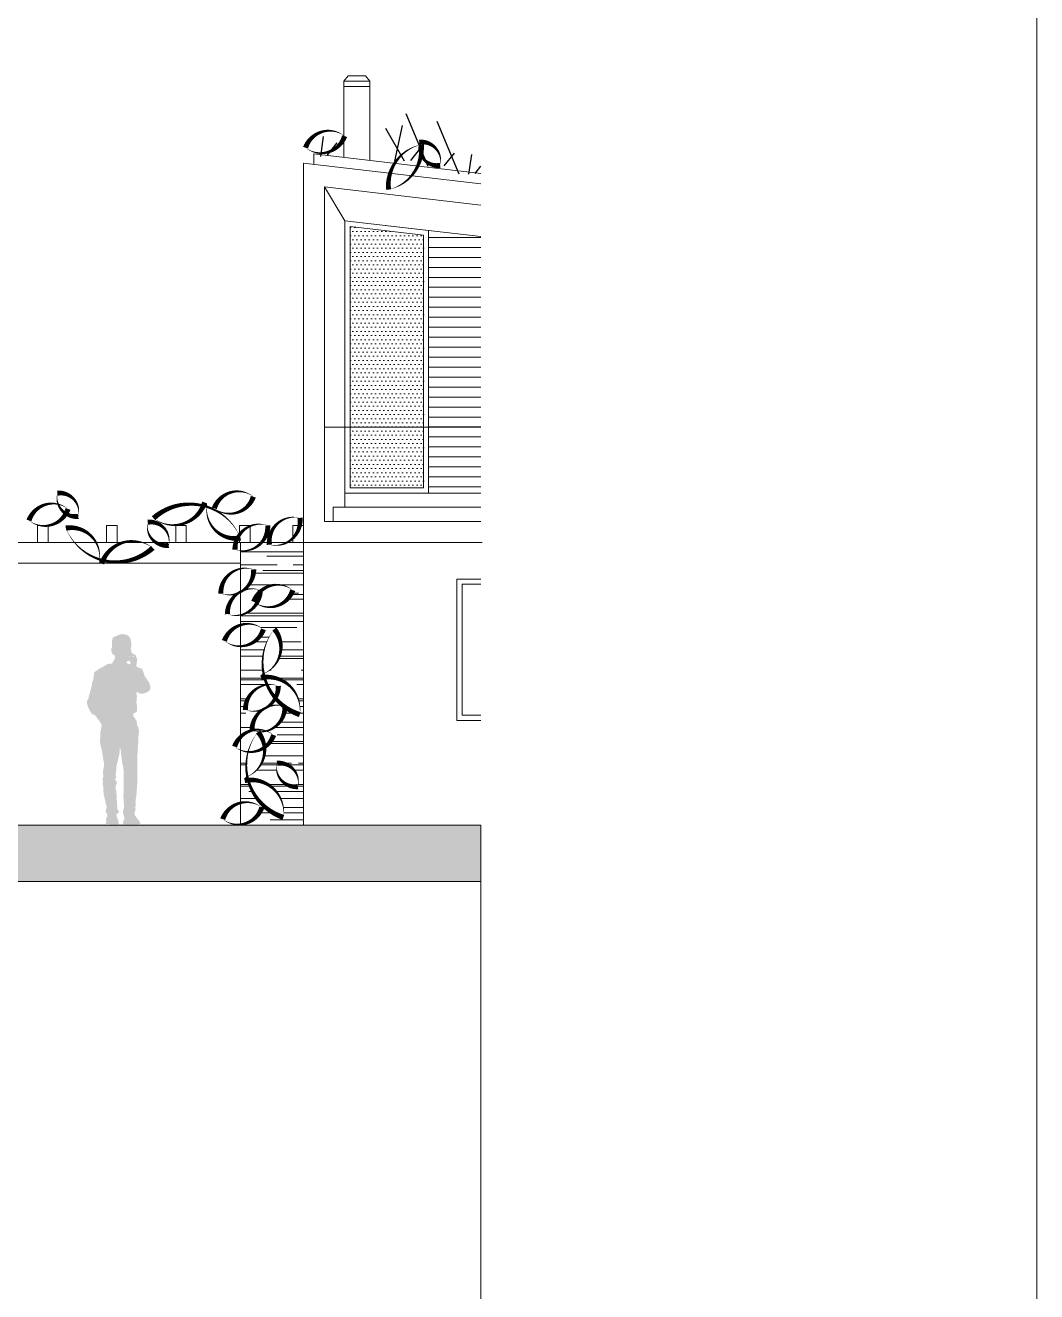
# Model space of a CAD drawing. Header units: metres. Extents: x -686 to 211, y -481 to 125.
# Drawn here: x -272.83 to -263.17, y -349.25 to -337.16 of the extents above; entities that cross this region are included whole.
import ezdxf

# ---------------------------------------------------------------- set-up
doc = ezdxf.new("R2010")
doc.units = ezdxf.units.M
for name, color, linetype in [('2 lidi', 4, 'Continuous'), ('SRAFA', 251, 'Continuous'), ('SRAFY', 3, 'Continuous'), ('zariz.predmety', 203, 'Continuous'), ('ZDIVO', 1, 'Continuous')]:
    doc.layers.add(name, color=color, linetype=linetype)
doc.layers.add('FLOATINGWINDOWS', color=2, linetype='Continuous', plot=False)
pattern_1 = [(0, (68.25114497384908, -1.13686837721616e-13), (0, 0.09524999999999999), [])]
pattern_2 = [(0, (68.25114497384908, -1.13686837721616e-13), (0.01984375, 0.0396875), [0, -0.0396875])]

# ---------------------------------------------------------------- blocks, each defined once
blk = doc.blocks.new('pan')
at = {"layer": '2 lidi'}
h = blk.add_hatch(color=254, dxfattribs=at)
h.dxf.hatch_style = 1
h.paths.add_polyline_path([(162.0869538203793, 139.2881764829906), (162.0869538203802, 139.3040680976421), (162.0750297976448, 139.3226083220937), (162.0392576611867, 139.4550384368357), (162.0392576611877, 139.473578639215), (162.0366078518141, 139.4868216661392), (162.0286584919477, 139.4987403660928), (162.0246838290792, 139.5146319807446), (162.0180593568384, 139.5702526320257), (162.0127597722185, 139.5821713319791), (161.9783125575056, 139.6073330588583), (161.9080931721995, 139.6457377905921), (161.8895446772204, 139.6589807954452), (161.8484729902626, 139.6629537101462), (161.8391987086449, 139.6735481052001), (161.8285995735329, 139.6947369394506), (161.8206502136666, 139.7079799443037), (161.8180004384219, 139.7357902589084), (161.8285995735358, 139.7490332858318), (161.8378738210261, 139.7490332858314), (161.851122765515, 139.7715464029088), (161.8550974283854, 139.7914109101872), (161.8537725407633, 139.8099511346381), (161.8484729902711, 139.8152483321651), (161.8471480685236, 139.8827876833992), (161.8391987086581, 139.9105980200758), (161.8232999889242, 139.9186747327599), (161.794152324704, 139.9311921630531), (161.766329548106, 139.941786580179), (161.7471185922498, 139.9444351899794), (161.7040595567926, 139.9364893826556), (161.6782241286919, 139.9153005484073), (161.6696123079481, 139.8934495948151), (161.6629878698305, 139.861004202027), (161.6623254089532, 139.829883136209), (161.6649751841987, 139.8146536629714), (161.6689498811956, 139.803397104432), (161.6696123079428, 139.800086353219), (161.6669625326964, 139.7980999069053), (161.6623254089508, 139.7861811848812), (161.6596756337032, 139.7630059263894), (161.6523887005835, 139.761019480076), (161.6338402056023, 139.7504250629522), (161.6232410363611, 139.7451278654262), (161.621253687862, 139.7411549507275), (161.6066798898773, 139.7047366653123), (161.6066798898769, 139.6961287165725), (161.6133043279902, 139.6537510701442), (161.6146292497409, 139.6424945116049), (161.6106545527428, 139.6325622579657), (161.6027051928761, 139.6279272018537), (161.5821693493957, 139.6193192531146), (161.5682579440327, 139.6166706433162), (161.5589836965421, 139.609386977405), (161.5384478530602, 139.5577392408238), (161.5384478530597, 139.5484691285985), (161.5073128403368, 139.5022512385431), (161.4940639299762, 139.4856974604049), (161.4900892329794, 139.4737787604535), (161.4854521092317, 139.460535733528), (161.4814774122341, 139.449941338475), (161.4808149854855, 139.4307389726106), (161.4847896483539, 139.4121987481596), (161.494726356719, 139.3996178847202), (161.5112875373282, 139.3910099359794), (161.5251989085633, 139.3830641286529), (161.5397727406732, 139.3784290725394), (161.5483845614165, 139.3771047676393), (161.5709077533936, 139.3751183213245), (161.5788571132605, 139.3777669311231), (161.5907811359974, 139.3797533774363), (161.6027051928623, 139.3896856310749), (161.6073423166075, 139.3916720773883), (161.613966788851, 139.3850505749618), (161.6106545527279, 139.3625374578843), (161.6086672042281, 139.3459837018183), (161.6126419012247, 139.3287677822668), (161.61330432797, 139.2877144407381), (161.6073423165999, 139.2546069065354), (161.6086672042219, 139.2340802357711), (161.6073423165973, 139.2075942260659), (161.6172790249623, 139.197661972426), (161.6325152838206, 139.1917026114129), (161.6431144530615, 139.1837568040864), (161.6431144530605, 139.1665408845352), (161.6384773293147, 139.1526357161973), (161.6278781600728, 139.1407170162448), (161.6152916764593, 139.1182038991676), (161.6073423165918, 139.1089337869427), (161.6113170135888, 139.0996636747171), (161.6080047774659, 139.0797991674386), (161.5887938216071, 139.0289461991966), (161.5921060577269, 138.9892171625672), (161.5967431814701, 138.9554474869498), (161.5954182938455, 138.9296236186591), (161.5974056082138, 138.8872459722306), (161.6013803052093, 138.8514898502998), (161.6046925413271, 138.7766668331539), (161.604030080448, 138.7150868208611), (161.6040300804455, 138.6693984452909), (161.604030080444, 138.6429124135142), (161.6053549680616, 138.5430603184881), (161.6027051928146, 138.5284930087361), (161.60535496806, 138.5145878403982), (161.6073423165584, 138.5066420330718), (161.6119794402991, 138.4285082647131), (161.6166165640419, 138.3874549231839), (161.6212536877853, 138.3576581622653), (161.6232410362831, 138.3397800792285), (161.6192663734124, 138.3172669621509), (161.625890845655, 138.2940917036584), (161.6219161486564, 138.2755514792078), (161.6265532724001, 138.2517140572301), (161.6311903961449, 138.2450925548036), (161.6298655085213, 138.2391331937916), (161.6292030817736, 138.2351603011641), (161.6338402055184, 138.2298630815658), (161.6265532723978, 138.2114554840405), (161.5960807205529, 138.1710643059999), (161.583494236938, 138.1551726913482), (161.5821693493143, 138.1465647205371), (161.5781946523166, 138.1439161328094), (161.5775322255685, 138.1326595742705), (161.5967431814238, 138.128353911439), (161.7398316931579, 138.128353911431), (161.7424814684054, 138.1505376352265), (161.7365194570377, 138.1591455839671), (161.7252578610506, 138.1922531181705), (161.7338696476657, 138.202847535295), (161.7358569961649, 138.2094690377209), (161.7424814684106, 138.2452251596513), (161.7424814684113, 138.2578060230897), (161.7312198724241, 138.2862785011806), (161.73850680555, 138.4040087013142), (161.735194569431, 138.4556564378969), (161.735856996186, 138.5913973038511), (161.7378443446894, 138.6748282697353), (161.7484434798043, 138.7033007478249), (161.7570553005511, 138.7788513700988), (161.7650046945501, 138.8487737241389), (161.7742789420407, 138.8567195314641), (161.7756038296608, 138.8037474899823), (161.8047514938756, 138.6805874874657), (161.806076381497, 138.6488042581626), (161.8100510443645, 138.6130481141601), (161.8127008537379, 138.5958322166802), (161.806076381493, 138.5759676873304), (161.8180004383566, 138.5600760726781), (161.8127008537351, 138.5455087629263), (161.8034266062445, 138.5375629556009), (161.7994519092458, 138.5163741434228), (161.8127008537325, 138.4978339189712), (161.8127008537307, 138.4647263847683), (161.8060763814859, 138.4475104872887), (161.8021016844839, 138.3799711139786), (161.7954772463627, 138.2700541383935), (161.7795784924996, 138.250189609044), (161.7848780771196, 138.2422438017183), (161.7915025493629, 138.2303251017645), (161.8021016844763, 138.2316494066635), (161.8007767968512, 138.194568957762), (161.7954772463577, 138.1813259529093), (161.7875278523617, 138.1641100333589), (161.7888527741124, 138.1535156383054), (161.7822283018683, 138.1482184187075), (161.7822283018672, 138.1283539114286), (161.7981270216011, 138.1283539114277), (161.8550974282931, 138.1283539114246), (161.9067682844929, 138.1336511089485), (161.9041185092478, 138.1548399211271), (161.8988189246273, 138.1588128358259), (161.905443396872, 138.1733801455777), (161.9027936216262, 138.1839745627027), (161.8921944523858, 138.199866177355), (161.8908695647638, 138.2210549895334), (161.9027936216293, 138.2382709090842), (161.9080931721225, 138.2501896090369), (161.9027936216312, 138.2740270310146), (161.8974940370114, 138.2899186456665), (161.9279665888635, 138.4210244555056), (161.9292914764901, 138.4832666092125), (161.9359159487354, 138.5097526409888), (161.9332661734909, 138.5415358702924), (161.9385657239843, 138.5561031800441), (161.9359159487385, 138.566697575098), (161.9292914764957, 138.5852377995489), (161.9292914764965, 138.5998051093009), (161.9332661734947, 138.6103995264257), (161.9319412858727, 138.632912643504), (161.9292914764997, 138.6567500654814), (161.921342116635, 138.6978033849393), (161.9412155333732, 138.818314799725), (161.9610889159815, 138.9070429631364), (161.9584391407406, 139.0037169559462), (161.9584391407414, 139.0182842656983), (161.9518146684981, 139.027554377924), (161.950489780876, 139.0460945803035), (161.9504897808766, 139.0580133023279), (161.9465151180078, 139.068607719453), (161.9491648932552, 139.0895313219237), (161.9531395561248, 139.092179909651), (161.9769876698559, 139.1305846413794), (161.9862619173461, 139.1305846413787), (161.9889116925932, 139.1451519732022), (162.0101099969493, 139.1703136780067), (162.0339580765508, 139.1795837902307), (162.0578061561533, 139.2087184097336), (162.0776795728873, 139.25374466596)])
h.paths.add_polyline_path([(161.6775617019299, 139.6551388081873), (161.6696123420636, 139.6657332253126), (161.6682874544408, 139.672354727739), (161.6709372296874, 139.6776519252657), (161.677561701931, 139.6750033375375), (161.6788865895549, 139.6882463423901), (161.6841861741758, 139.692219235017), (161.694785309289, 139.688246342389), (161.7027346691555, 139.6829491448622), (161.7080342537758, 139.6750033375358), (161.7027346691545, 139.6644089204114), (161.6894857587941, 139.6591117228852)], flags=16)
h.paths.add_polyline_path([(161.6828612865544, 139.7240024643206), (161.6788865895574, 139.7332725765461), (161.6841861741781, 139.7332725765458), (161.6868359494242, 139.7292996839183), (161.6881608370471, 139.7253267692197)], flags=16)
h.paths.add_polyline_path([(161.6378149025988, 139.7226781594235), (161.6417895654688, 139.7332725765482), (161.6576882852029, 139.7385697740739), (161.6484140377123, 139.7292996839207)], flags=16)

msp = doc.modelspace()

# ---------------------------------------------------------------- hatches: boundary and pattern name
at = {"linetype": 'Continuous', "lineweight": 0}
h = msp.add_hatch(dxfattribs=at)
h.set_pattern_fill('DOTS', color=256, scale=0.025, style=0)
h.set_pattern_definition(pattern_2)
h.paths.add_polyline_path([(-269.0323068075202, -339.163782079212), (-269.73230680752, -339.0821154125454), (-269.73230680752, -340.9963916922204), (-269.0323068075201, -340.9963916922205)])
h = msp.add_hatch(dxfattribs=at)
h.set_pattern_fill('DOTS', color=256, scale=0.025, style=0)
h.set_pattern_definition(pattern_2)
h.paths.add_polyline_path([(-269.0323068075201, -340.9963916922204), (-269.7323068075201, -340.9963916922204), (-269.7323068075202, -341.5763916922206), (-269.0323068075201, -341.5763916922206)])
at = {"layer": 'SRAFA', "linetype": 'Continuous', "lineweight": 0}
h = msp.add_hatch(dxfattribs=at)
h.set_pattern_fill('LINE', color=256, scale=0.03, style=0)
h.set_pattern_definition(pattern_1)
h.paths.add_polyline_path([(-268.4833006627602, -340.9963916922204), (-268.4833006627601, -339.1774936683988), (-268.98230680752, -339.1192762848435), (-268.98230680752, -340.9963916922204)])
h = msp.add_hatch(dxfattribs=at)
h.set_pattern_fill('LINE', color=256, scale=0.03, style=0)
h.set_pattern_definition(pattern_1)
h.paths.add_polyline_path([(-268.4833006627601, -341.6263916922206), (-268.4833006627601, -340.9963916922205), (-268.9823068075202, -340.9963916922205), (-268.9823068075201, -341.6263916922206)])
h = msp.add_hatch(dxfattribs=at)
h.set_pattern_fill('AR-RROOF,_O', color=256, scale=0.008)
h.set_pattern_definition([(0, (55.75114497384925, 0), (0.44704, 0.2032), [3.048, -0.4064, 1.016, -0.2032]), (0, (56.02140097384925, 0.1016), (-0.2032, 0.270256), [0.6096, -0.067056, 1.2192, -0.1524]), (0, (55.85274497384925, 0.17272), (1.05664, 0.136144), [1.6256, -0.28448, 0.8128, -0.2032])])
h.paths.add_polyline_path([(-270.1779637984217, -342.0963916922203), (-270.2779637984217, -342.0963916922203), (-270.3327535090342, -342.0963916922203, -0.1875165979062876), (-270.5033397819146, -342.1187028852941, -0.02354962550713832), (-270.5047091819559, -342.0963916922203), (-270.5770563424722, -342.0963916922203, -0.2410862357330716), (-270.7779637984217, -342.1767646783159), (-270.7779637984217, -342.3476359098001, -0.1337938913239408), (-270.6533671210329, -342.3553017865053, -0.2555550723234874), (-270.7583283886564, -342.5575102984821, -0.182799021120977), (-270.5904318711343, -342.55177449228, -0.0145596068191978), (-270.5905356574489, -342.5655987373655, -0.3725003756427377), (-270.2801336896479, -342.5528248522609, -0.4772161463916541), (-270.6259692457081, -342.6819439834142, -0.2039230058132269), (-270.7779637984217, -342.7890445468655), (-270.7779637984217, -342.8850848071463, -0.2475943787533664), (-270.5602468165381, -342.9261887100089, -0.3138627926156851), (-270.7779637984217, -343.0881481417969), (-270.7779637984217, -343.9533170605318, -0.1338384327244559), (-270.6693467619646, -343.8917098442263, -0.2540624455692441), (-270.5643604615724, -343.6908322457029, -0.1827990210937055), (-270.73225697907, -343.6965680519131, -0.3828806047249606), (-270.5256045135974, -343.4560034348738, -0.03680785256431444), (-270.5509680032125, -343.3838638002571, 0.02655967704343355), (-270.5837211061043, -343.3886593626921, 0.5205670505517463), (-270.5761284728819, -343.3579010938444, 0.01702692093040206), (-270.5587224707975, -343.3510543624506, -0.2214012912239336), (-270.4560197152818, -342.9241717877019, -0.4991161368738999), (-270.5587224707975, -343.3510543624506, 0.01621011325558943), (-270.5509680032125, -343.3838638002571, -0.487270328752538), (-270.213960932607, -343.7411145083452, -0.07703768388676076), (-270.3555255784536, -343.6680287818368, -0.3403671801276396), (-270.532064052878, -343.8977159616053, -0.08387752863249844), (-270.4628215605391, -343.9359635329948, -0.1585219565026657), (-270.550218264429, -344.0539889942013, -0.3257806177570074), (-270.7144107795143, -344.3328726707902, 0.01621011325558943), (-270.7066563119292, -344.3656821085967, -0.4872703287524077), (-270.3696492413238, -344.7229328166847, -0.2509476177356535), (-270.7066563119292, -344.3656821085967, 0.02655967704352178), (-270.7394094148212, -344.3704776710317, 0.5205670505517463), (-270.7318167815986, -344.339719402184, 0.01702692093040206), (-270.7144107795143, -344.3328726707902, -0.1148144249021951), (-270.7075856865181, -344.0972283870669, -0.07665901768163341), (-270.7779637984217, -344.0803260188377), (-270.7779637984217, -344.5831867706677, -0.2294984286231587), (-270.5759383678482, -344.6285420983959, -0.2957642352735442), (-270.7779637984217, -344.7894887681827), (-270.7779637984218, -344.7963916922204), (-270.1779637984216, -344.7963916922204)])
h.paths.add_polyline_path([(-270.2308639895023, -344.4281103827271, -0.5205670505517463), (-270.4305736039467, -344.2058175064381, -0.5205670505517463)], flags=16)
msp.add_hatch(color=256, dxfattribs=at).paths.add_polyline_path([(-282.6779637984216, -344.7963916922203), (-268.4833006627601, -344.7963916922203), (-268.4833006627601, -345.3354515324768), (-282.6779637984216, -345.3354515324768)])

# ---------------------------------------------------------------- linework, layer by layer
at = {"layer": 'FLOATINGWINDOWS', "linetype": 'Continuous', "lineweight": 0}
for p, q in [((-270.1779637984217, -344.7963916922204), (-270.1779637984217, -342.0963916922203)), ((-270.1779637984216, -344.7963916922204), (-270.1779637984217, -342.0963916922203)), ((-268.4833006627601, -345.3354515324768), (-268.4833006627601, -360.0218634985952))]:
    msp.add_line(p, q, dxfattribs=at)
msp.add_lwpolyline([(-263.1744470437652, -319.5823903959136), (-297.9640936006444, -319.5823903959136), (-297.9640936006444, -478.8819146844108), (-263.1744470437652, -478.8819146844108)], close=True, dxfattribs=at)
at = {"layer": 'FLOATINGWINDOWS', "linetype": 'Continuous', "lineweight": 0, "flags": 128}
msp.add_lwpolyline([(-268.4833006627601, -338.875458902188), (-269.9779637984217, -338.7010815363608), (-269.9779637984217, -341.8963916922204), (-268.4833006627601, -341.8963916922204)], dxfattribs=at)
at = {"layer": 'SRAFA', "linetype": 'Continuous', "lineweight": 0}
msp.add_lwpolyline([(-282.6779637984216, -344.7963916922203), (-268.4833006627601, -344.7963916922203), (-268.4833006627601, -345.3354515324768), (-282.6779637984216, -345.3354515324768)], close=True, dxfattribs=at)
at = {"layer": 'SRAFY', "linetype": 'Continuous', "lineweight": 0}
for p, q in [((-269.7929637984217, -337.692659530062), (-269.7496964638337, -337.6426595300619)), ((-269.7496964638337, -337.6426595300619), (-269.5862311330097, -337.6426595300619)), ((-269.5429637984217, -337.692659530062), (-269.5862311330096, -337.6426595300619)), ((-269.7929637984217, -338.4206301034834), (-269.7929637984217, -337.692659530062)), ((-269.7929637984217, -337.692659530062), (-269.5429637984217, -337.692659530062)), ((-269.7929637984217, -337.7426595300619), (-269.5429637984217, -337.7426595300619)), ((-269.5429637984217, -338.44979677015), (-269.5429637984217, -337.692659530062)), ((-270.0779637984218, -338.488058358887), (-270.0779637984217, -338.3873801034849)), ((-270.1779637984218, -338.4763916922203), (-268.4833006627601, -338.6741023913808)), ((-270.1779637984217, -338.4763916922203), (-270.1779637984217, -342.0963916922203)), ((-269.9779637984217, -341.8963916922203), (-269.9779637984217, -338.7010815363608)), ((-269.9779637984217, -338.7010815363608), (-269.7823068075201, -339.0259429515102)), ((-269.7823068075201, -341.6263916922206), (-269.7823068075201, -339.0259429515103)), ((-269.7823068075201, -339.0259429515102), (-268.4833006627601, -339.1774936683988)), ((-268.9823068075201, -341.6263916922206), (-268.9823068075201, -339.1192762848436)), ((-269.9779637984217, -340.9963916922204), (-268.4833006627601, -340.9963916922203)), ((-269.7823068075201, -341.6263916922206), (-269.7823068075201, -341.7613916922209)), ((-268.4833006627601, -341.6263916922205), (-269.7823068075201, -341.6263916922206)), ((-268.4833006627601, -341.7613916922209), (-269.8942086882179, -341.7613916922209)), ((-269.8942086882179, -341.7613916922209), (-269.8942086882179, -341.8963916922203)), ((-268.4833006627601, -341.8963916922203), (-269.9779637984217, -341.8963916922204)), ((-276.6779637984215, -342.0963916922203), (-270.9779637984216, -342.0963916922203)), ((-276.6779637984214, -342.0963916922203), (-270.1779637984217, -342.0963916922203)), ((-270.7779637984217, -344.7963916922203), (-270.7779637984217, -342.0963916922203)), ((-270.1779637984217, -344.7963916922203), (-270.1779637984217, -342.0963916922203)), ((-268.4700284948435, -342.0963916922203), (-270.1779637984215, -342.0963916922203)), ((-268.4833006627601, -342.0963916922204), (-270.1779637984217, -342.0963916922203)), ((-275.6779637984217, -342.2963916922203), (-270.7779637984217, -342.2963916922203))]:
    msp.add_line(p, q, dxfattribs=at)
for points in [[(-270.0779637984217, -338.3873801034834), (-268.4833006627601, -338.5734241359772)], [(-268.4833006627601, -342.0963916922204), (-270.1779637984217, -342.0963916922204), (-270.1779637984217, -338.4763916922203), (-268.4833006627601, -338.6741023913808)], [(-268.4833006627601, -341.8963916922204), (-269.9779637984217, -341.8963916922204), (-269.9779637984217, -338.7010815363608), (-268.4833006627601, -338.875458902188)], [(-268.4833006627601, -342.4463916922203), (-268.7133415197492, -342.4463916922203), (-268.7133415197493, -343.7963916922203), (-268.4833006627601, -343.7963916922203)], [(-268.4833006627601, -342.4963916922202), (-268.6633415197492, -342.4963916922203), (-268.6633415197493, -343.7463916922203), (-268.4833006627601, -343.7463916922203)]]:
    msp.add_lwpolyline(points, dxfattribs=at)
at = {"layer": 'SRAFY', "linetype": 'Continuous', "lineweight": 0, "flags": 128}
for points in [[(-269.7823068075201, -339.0259429515103), (-268.9823068075201, -339.1192762848435), (-268.9823068075201, -341.6263916922206), (-269.7823068075201, -341.6263916922206)], [(-269.7323068075201, -339.0821154125454), (-269.0323068075201, -339.163782079212), (-269.0323068075201, -341.5763916922206), (-269.7323068075201, -341.5763916922206)]]:
    msp.add_lwpolyline(points, close=True, dxfattribs=at)
at = {"layer": 'SRAFY', "linetype": 'Continuous', "lineweight": 0}
for points in [[(-272.6179637984215, -341.9363916922203), (-272.7179637984215, -341.9363916922203), (-272.7179637984215, -342.0963916922203), (-272.6179637984215, -342.0963916922203)], [(-271.9579637984215, -341.9363916922202), (-272.0579637984215, -341.9363916922202), (-272.0579637984215, -342.0963916922202), (-271.9579637984215, -342.0963916922202)], [(-271.2979637984214, -341.9363916922203), (-271.3979637984214, -341.9363916922203), (-271.3979637984214, -342.0963916922203), (-271.2979637984214, -342.0963916922203)], [(-270.6879637984215, -341.9363916922202), (-270.7879637984216, -341.9363916922202), (-270.7879637984216, -342.0963916922203), (-270.6879637984215, -342.0963916922203)], [(-270.1779637984217, -341.9363916922202), (-270.2779637984217, -341.9363916922202), (-270.2779637984217, -342.0963916922203), (-270.1779637984217, -342.0963916922203)]]:
    msp.add_lwpolyline(points, close=True, dxfattribs=at)
at = {"layer": 'zariz.predmety', "color": 253, "linetype": 'Continuous', "ltscale": 0.001}
for p, q in [((-268.9858756684202, -338.5091010536202), (-269.1963622017537, -338.0062619842048)), ((-269.2124064309184, -338.4567518481778), (-269.3927454836029, -338.1449433827584)), ((-269.3051634358123, -338.4567518481778), (-269.2330078307545, -338.1154297574708)), ((-268.6916148544908, -338.5807552176992), (-268.9021013878243, -338.0779161482839)), ((-270.0135838905212, -338.4108158008135), (-269.985042585319, -338.2218055501367)), ((-269.952933989802, -338.4036825873932), (-269.8566096945931, -338.2824315308125)), ((-269.1517565301992, -338.4496186347575), (-269.0554322349903, -338.3283675781768)), ((-268.8324687628071, -338.5019678401999), (-268.7361444675982, -338.3807167836192)), ((-268.5988578495969, -338.5807552176992), (-268.5703165443946, -338.3917449670224)), ((-268.5382079488776, -338.5736220042789), (-268.4833006627601, -338.5045058333141))]:
    msp.add_line(p, q, dxfattribs=at)
for points in [[(-269.7848679394163, -338.2181072590045, 0, 0, 0.5205670505517462), (-269.7848679394163, -338.2181072590045, 0, 0.05, 0.5205670505517462), (-270.1578406180143, -338.3285569546736, 0, 0.05, 0.5205670505517462), (-269.7848679394163, -338.2181072590045, 0.05, 0.05, 0)], [(-269.052201647203, -338.2983946622816, 0, 0, 0.5205670505517462), (-269.052201647203, -338.2983946622816, 0, 0.05, 0.3804477839647492), (-269.3659424448828, -338.7283391477691, 0, 0.05, 0.3804477839647492), (-269.052201647203, -338.2983946622816, 0.05, 0.05, 0)], [(-268.87194868087, -338.4978253093241, 0, 0, 0.5205670505517462), (-268.87194868087, -338.4978253093241, 0, 0.05, 0.5205670505517462), (-269.0716582953144, -338.2755324330351, 0, 0.05, 0.5205670505517462), (-268.87194868087, -338.4978253093241, 0.05, 0.05, 0)], [(-272.3286111850527, -341.8487422783815, 0, 0, 0.5205670505517462), (-272.3286111850527, -341.8487422783815, 0, 0.05, 0.5205670505517462), (-272.5283207994971, -341.6264494020925, 0, 0.05, 0.5205670505517462), (-272.3286111850527, -341.8487422783815, 0.05, 0.05, 0)], [(-270.6564201688859, -341.6607779241182, 0, 0, 0.5205670505517462), (-270.6564201688859, -341.6607779241182, 0, 0.05, 0.5205670505517462), (-271.0293928474838, -341.7712276197873, 0, 0.05, 0.5205670505517462), (-270.6564201688859, -341.6607779241182, 0.05, 0.05, 0)], [(-272.4269312127192, -341.7773337115572, 0, 0, 0.5205670505517462), (-272.4269312127192, -341.7773337115572, 0, 0.05, 0.5205670505517462), (-272.7999038913173, -341.8877834072263, 0, 0.05, 0.5205670505517462), (-272.4269312127192, -341.7773337115572, 0.05, 0.05, 0)], [(-271.6100526509576, -341.8658098142242, 0, 0, 0.5205670505517462), (-271.6100526509576, -341.8658098142242, 0, 0.05, 0.5205670505517462), (-271.1216902065317, -341.7159787810605, 0, 0.05, 0.5205670505517462), (-271.0985887856002, -341.7376592681908, 0, 0.05, 0.5205670505517462), (-270.7792168539866, -342.054753566397, 0, 0.05, 0.5205670505517462), (-271.6100526509576, -341.8658098142242, 0.05, 0.05, 0)], [(-271.4653592674771, -342.125850322075, 0, 0, 0.5205670505517462), (-271.4653592674771, -342.125850322075, 0, 0.05, 0.5205670505517462), (-271.6650688819215, -341.903557445786, 0, 0.05, 0.5205670505517462), (-271.4653592674771, -342.125850322075, 0.05, 0.05, 0)], [(-270.5186356795235, -341.9352211075054, 0, 0, 0.5205670505517462), (-270.5186356795235, -341.9352211075054, 0, 0.05, 0.5205670505517462), (-270.8323764772034, -342.1651655929929, 0, 0.05, 0.5205670505517462), (-270.5186356795235, -341.9352211075054, 0.05, 0.05, 0)], [(-270.2107094452676, -341.8624310758179, 0, 0, 0.5205670505517462), (-270.2107094452676, -341.8624310758179, 0, 0.05, 0.5205670505517462), (-270.5033397819146, -342.1187028852941, 0, 0.05, 0.5205670505517462), (-270.2107094452676, -341.8624310758179, 0.05, 0.05, 0)], [(-271.6168848435797, -342.1495731779224, 0, 0, 0.5205670505517462), (-271.6168848435797, -342.1495731779224, 0, 0.05, 0.5205670505517462), (-272.1052472880201, -342.2994042110846, 0, 0.05, 0.5205670505517462), (-272.1283487089692, -342.2777237239817, 0, 0.05, 0.5205670505517462), (-272.4477206405667, -341.9606294257626, 0, 0.05, 0.5205670505517462), (-271.6168848435797, -342.1495731779224, 0.05, 0.05, 0)], [(-270.6533671210329, -342.3553017865053, 0, 0, 0.5205670505517462), (-270.6533671210329, -342.3553017865053, 0, 0.05, 0.5205670505517462), (-270.9671079186868, -342.5852462720249, 0, 0.05, 0.5205670505517462), (-270.6533671210329, -342.3553017865053, 0.05, 0.05, 0)], [(-270.5904318711342, -342.55177449228, 0, 0, 0.5205670505517462), (-270.5904318711342, -342.55177449228, 0, 0.05, 0.5205670505517462), (-270.9041726688141, -342.7817189777675, 0, 0.05, 0.5205670505517462), (-270.5904318711342, -342.55177449228, 0.05, 0.05, 0)], [(-270.2801336896479, -342.5528248522609, 0, 0, 0.5205670505517462), (-270.2801336896479, -342.5528248522609, 0, 0.05, 0.5205670505517462), (-270.6531063682475, -342.6632745479446, 0, 0.05, 0.5205670505517462), (-270.2801336896479, -342.5528248522609, 0.05, 0.05, 0)], [(-270.560246816538, -342.9261887100089, 0, 0, 0.5205670505517462), (-270.560246816538, -342.9261887100089, 0, 0.05, 0.5205670505517462), (-270.9332194951361, -343.036638405678, 0, 0.05, 0.5205670505517462), (-270.560246816538, -342.9261887100089, 0.05, 0.05, 0)], [(-270.213960932607, -343.7411145083451, 0, 0, 0.5205670505517462), (-270.213960932607, -343.7411145083451, 0, 0.05, 0.5205670505517462), (-270.5837211061043, -343.3886593626921, 0, 0.05, 0.5205670505517462), (-270.5761284728819, -343.3579010938444, 0, 0.05, 0.5205670505517462), (-270.4560197152818, -342.9241717877019, 0, 0.05, 0.5205670505517462), (-270.213960932607, -343.7411145083451, 0.05, 0.05, 0)], [(-270.418516181416, -343.4666235663935, 0, 0, 0.5205670505517462), (-270.418516181416, -343.4666235663935, 0, 0.05, 0.5205670505517462), (-270.73225697907, -343.6965680519131, 0, 0.05, 0.5205670505517462), (-270.418516181416, -343.4666235663935, 0.05, 0.05, 0)], [(-270.3555809315174, -343.6630962721682, 0, 0, 0.5205670505517462), (-270.3555809315174, -343.6630962721682, 0, 0.05, 0.5205670505517462), (-270.6693217291972, -343.8930407576557, 0, 0.05, 0.5205670505517462), (-270.3555809315174, -343.6630962721682, 0.05, 0.05, 0)], [(-270.4628215605391, -343.9359635329948, 0, 0, 0.5205670505517462), (-270.4628215605391, -343.9359635329948, 0, 0.05, 0.5205670505517462), (-270.8357942391372, -344.0464132286639, 0, 0.05, 0.5205670505517462), (-270.4628215605391, -343.9359635329948, 0.05, 0.05, 0)], [(-270.3696492413238, -344.7229328166847, 0, 0, 0.5205670505517462), (-270.3696492413238, -344.7229328166847, 0, 0.05, 0.5205670505517462), (-270.7394094148212, -344.3704776710317, 0, 0.05, 0.5205670505517462), (-270.7318167815986, -344.339719402184, 0, 0.05, 0.5205670505517462), (-270.6117080239986, -343.9059900960415, 0, 0.05, 0.5205670505517462), (-270.3696492413238, -344.7229328166847, 0.05, 0.05, 0)], [(-270.2308639895023, -344.4281103827271, 0, 0, 0.5205670505517462), (-270.2308639895023, -344.4281103827271, 0, 0.05, 0.5205670505517462), (-270.4305736039467, -344.2058175064381, 0, 0.05, 0.5205670505517462), (-270.2308639895023, -344.4281103827271, 0.05, 0.05, 0)], [(-270.5759383678482, -344.6285420983959, 0, 0, 0.5205670505517462), (-270.5759383678482, -344.6285420983959, 0, 0.05, 0.5205670505517462), (-270.9489110464463, -344.738991794065, 0, 0.05, 0.5205670505517462), (-270.5759383678482, -344.6285420983959, 0.05, 0.05, 0)]]:
    msp.add_lwpolyline(points, format="xyseb", close=True, dxfattribs=at)
at = {"layer": 'ZDIVO', "linetype": 'Continuous', "lineweight": 0}
msp.add_line((-282.6779637984217, -344.7963916922203), (-268.4833006627601, -344.7963916922203), dxfattribs=at)

# ---------------------------------------------------------------- block references
at = {"linetype": 'Continuous', "lineweight": 0, "xscale": -1}
msp.add_blockref('pan', (-110.1597207614448, -482.9165771610575), dxfattribs=at)

doc.saveas('drawing.dxf')
